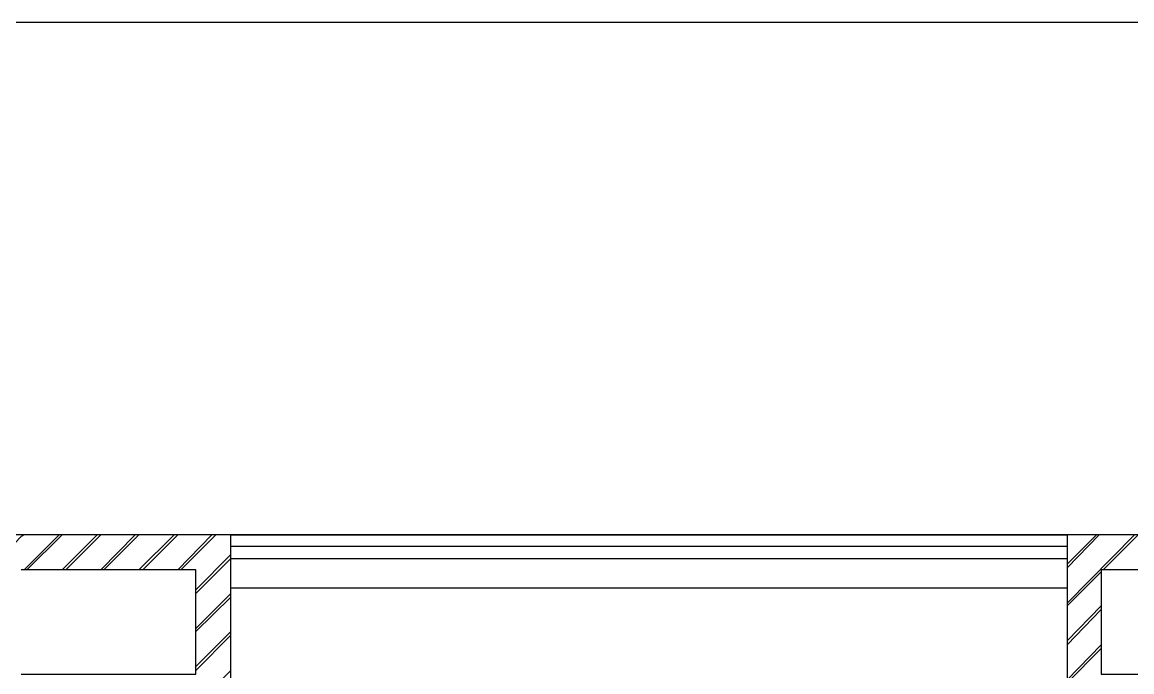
# Model space of a CAD drawing. Header units: millimetres. Extents: x 68955 to 118645, y -193284 to 16474.
# Drawn here: x 85534 to 90312, y -114403 to -111606 of the extents above; entities that cross this region are included whole.
import ezdxf

# ---------------------------------------------------------------- set-up
doc = ezdxf.new("R2010")
doc.units = ezdxf.units.MM
for name, color, linetype, true_color in [('PDF7_0', 7, 'Continuous', 0x535353), ('PDF7_coloum', 7, 'Continuous', 0x767676), ('PDF7_plan', 7, 'Continuous', 0x989898), ('PDF7_window', 7, 'Continuous', 0x535353)]:
    doc.layers.add(name, color=color, linetype=linetype, true_color=true_color)

msp = doc.modelspace()

# ---------------------------------------------------------------- linework, layer by layer
at = {"layer": 'PDF7_0', "color": 7, "lineweight": 25}
msp.add_lwpolyline([(78232.3, -111605.675), (97000.499, -111605.675), (97000.499, -128432.9), (78232.3, -128432.9)], close=True, dxfattribs=at)
at = {"layer": 'PDF7_coloum', "lineweight": 25}
for points in [[(85542.622, -113812.256), (85530.363, -113820.429), (85383.257, -113971.621)], [(85542.622, -113963.448), (85693.813, -113812.256)], [(85554.88, -113963.448), (85706.072, -113812.256)], [(85706.072, -113963.448), (85857.264, -113812.256)], [(85722.417, -113963.448), (85873.609, -113812.256)], [(85873.609, -113963.448), (86020.714, -113812.256)], [(85885.868, -113963.448), (86037.059, -113812.256)], [(86037.059, -113963.448), (86188.251, -113812.256)], [(86053.404, -113963.448), (86204.596, -113812.256)], [(86204.596, -113963.448), (86351.701, -113812.256)], [(86216.855, -113963.448), (86368.046, -113812.256)], [(90033.423, -113938.931), (90160.097, -113812.256)], [(90033.423, -114106.467), (90323.548, -113812.256)], [(90033.423, -113955.276), (90172.356, -113812.256)], [(90188.701, -113963.448), (90339.893, -113812.256)], [(86282.235, -114049.26), (86433.427, -113898.068)], [(86282.235, -114065.605), (86433.427, -113914.413)], [(90033.423, -114118.726), (90180.528, -113971.621)], [(86282.235, -114216.796), (86433.427, -114065.605)], [(86282.235, -114229.055), (86433.427, -114081.95)], [(90033.423, -114269.918), (90180.528, -114118.726)], [(90033.423, -114286.263), (90180.528, -114135.071)], [(86282.235, -114380.247), (86433.427, -114229.055)], [(86282.235, -114396.592), (86433.427, -114245.4)], [(90033.423, -114437.454), (90180.528, -114286.263)], [(90033.423, -114449.713), (90180.528, -114302.608)], [(86184.165, -114641.768), (86433.427, -114396.592)]]:
    msp.add_lwpolyline(points, dxfattribs=at)
at = {"layer": 'PDF7_plan', "color": 251, "lineweight": 25, "true_color": 0x535353}
for points in [[(91161.231, -124019.738), (91161.231, -113812.256), (80050.686, -113812.256), (80050.686, -117943.467), (80050.686, -118715.77)], [(85530.363, -114641.768), (86433.427, -114641.768), (86433.427, -113812.256)], [(90033.423, -113812.256), (90033.423, -114641.768), (90932.401, -114641.768)], [(85530.363, -114412.937), (86282.235, -114412.937), (86282.235, -113963.448), (85530.363, -113963.448)], [(90932.401, -113963.448), (90180.528, -113963.448), (90180.528, -114412.937), (90932.401, -114412.937)]]:
    msp.add_lwpolyline(points, dxfattribs=at)
at = {"layer": 'PDF7_window', "lineweight": 25}
for points in [[(86433.427, -113812.256), (90033.423, -113812.256)], [(86433.427, -113861.292), (90033.423, -113861.292)], [(86433.427, -113914.413), (90033.423, -113914.413)], [(86433.427, -114041.087), (90033.423, -114041.087)]]:
    msp.add_lwpolyline(points, dxfattribs=at)

doc.saveas('drawing.dxf')
